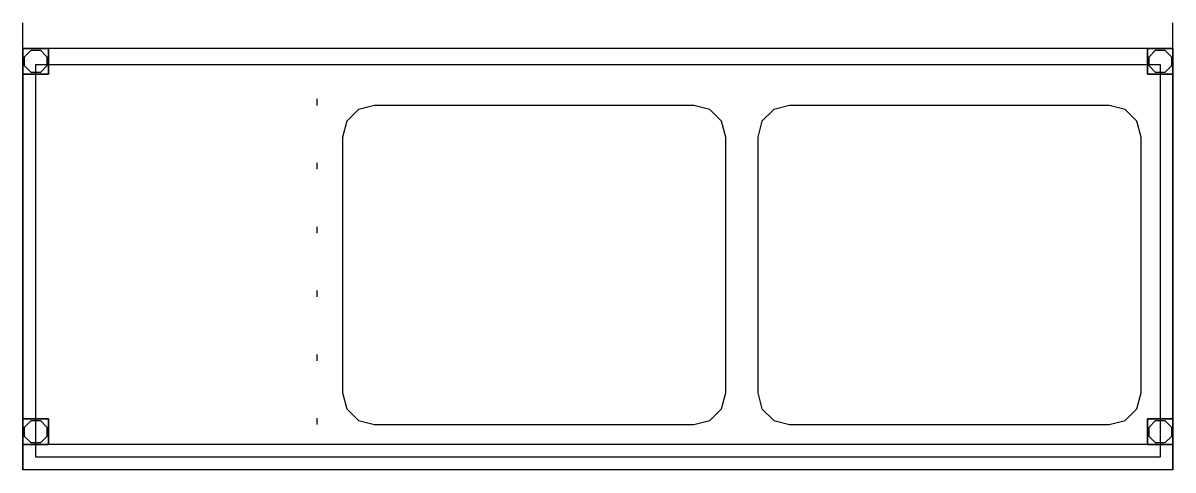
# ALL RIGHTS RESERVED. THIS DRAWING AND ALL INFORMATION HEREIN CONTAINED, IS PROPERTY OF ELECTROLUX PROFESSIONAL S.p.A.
# Model space of a CAD drawing. Header units: millimetres. Extents: x 9159 to 17971, y 10368 to 13314.
# Drawn here: x 9159.1 to 9339.1, y 11812 to 11882 of the extents above; entities that cross this region are included whole.
import ezdxf

# ---------------------------------------------------------------- set-up
doc = ezdxf.new("R2010")
doc.units = ezdxf.units.MM
doc.header["$LTSCALE"] = 5
doc.layers.add('200-EquipSteel-3d', color=9, linetype='Continuous')

msp = doc.modelspace()

# ---------------------------------------------------------------- linework, layer by layer
at = {"layer": '200-EquipSteel-3d'}
for p, q in [((9335.05, 11878, 57), (9163.05, 11878, 57)), ((9159.05, 11820, 57), (9159.05, 11874, 57)), ((9339.05, 11874, 57), (9339.05, 11820, 57)), ((9335.05, 11816, 57), (9163.05, 11816, 57)), ((9339.05, 11812, 85), (9159.05, 11812, 85))]:
    msp.add_line(p, q, dxfattribs=at)
at = {"layer": '200-EquipSteel-3d', "extrusion": (-1, 0, 0)}
for points, elevation in [([(-11877.5, 90), (-11878.56, 90.44), (-11879, 91.5), (-11879, 100), (-11882, 100), (-11882, 85)], -9339.05), ([(-11870.1, 88), (-11869.95, 88.35), (-11869.6, 88.5), (-11869.24, 88.35), (-11869.1, 88)], -9205.05), ([(-11860.1, 88), (-11859.95, 88.35), (-11859.6, 88.5), (-11859.24, 88.35), (-11859.1, 88)], -9205.05), ([(-11850.1, 88), (-11849.95, 88.35), (-11849.6, 88.5), (-11849.24, 88.35), (-11849.1, 88)], -9205.05), ([(-11840.1, 88), (-11839.95, 88.35), (-11839.6, 88.5), (-11839.24, 88.35), (-11839.1, 88)], -9205.05), ([(-11830.1, 88), (-11829.95, 88.35), (-11829.6, 88.5), (-11829.24, 88.35), (-11829.1, 88)], -9205.05), ([(-11820.1, 88), (-11819.95, 88.35), (-11819.6, 88.5), (-11819.24, 88.35), (-11819.1, 88)], -9205.05)]:
    msp.add_lwpolyline(points, dxfattribs=dict(at, elevation=elevation))
at = {"layer": '200-EquipSteel-3d'}
for points in [[(9161.78, 11877.75), (9162.8, 11876.72), (9162.8, 11875.27), (9161.78, 11874.25), (9160.33, 11874.25), (9159.3, 11875.27), (9159.3, 11876.72), (9160.33, 11877.75)], [(9337.78, 11877.75), (9338.8, 11876.72), (9338.8, 11875.27), (9337.78, 11874.25), (9336.33, 11874.25), (9335.3, 11875.27), (9335.3, 11876.72), (9336.33, 11877.75)], [(9161.78, 11819.75), (9162.8, 11818.72), (9162.8, 11817.27), (9161.78, 11816.25), (9160.33, 11816.25), (9159.3, 11817.27), (9159.3, 11818.72), (9160.33, 11819.75)], [(9337.78, 11819.75), (9338.8, 11818.72), (9338.8, 11817.27), (9337.78, 11816.25), (9336.33, 11816.25), (9335.3, 11817.27), (9335.3, 11818.72), (9336.33, 11819.75)]]:
    msp.add_lwpolyline(points, close=True, dxfattribs=at)
for points, elevation in [([(9337.05, 11875.5), (9337.05, 11814), (9161.05, 11814), (9161.05, 11875.5)], 88), ([(9264.05, 11819.1), (9266.55, 11819.77), (9268.38, 11821.6), (9269.05, 11824.1), (9269.05, 11864.1), (9268.38, 11866.6), (9266.55, 11868.43), (9264.05, 11869.1), (9214.05, 11869.1), (9211.55, 11868.43), (9209.72, 11866.6), (9209.05, 11864.1), (9209.05, 11824.1), (9209.72, 11821.6), (9211.55, 11819.77), (9214.05, 11819.1)], 60), ([(9329.05, 11819.1), (9331.55, 11819.77), (9333.38, 11821.6), (9334.05, 11824.1), (9334.05, 11864.1), (9333.38, 11866.6), (9331.55, 11868.43), (9329.05, 11869.1), (9279.05, 11869.1), (9276.55, 11868.43), (9274.72, 11866.6), (9274.05, 11864.1), (9274.05, 11824.1), (9274.72, 11821.6), (9276.55, 11819.77), (9279.05, 11819.1)], 60)]:
    msp.add_lwpolyline(points, close=True, dxfattribs=dict(at, elevation=elevation))
for points in [[(9159.05, 11877.5, 90), (9159.05, 11812, 90), (9159.05, 11812, 85), (9159.05, 11882, 85)], [(9339.05, 11877.5, 90), (9339.05, 11812, 90), (9339.05, 11812, 85), (9339.05, 11882, 85)]]:
    msp.add_polyline3d(points, dxfattribs=at)
at = {"layer": '200-EquipSteel-3d', "invisible_edges": 15}
for points in [[(9159.05, 11882, 85), (9159.05, 11812, 85), (9159.05, 11812, 90), (9159.05, 11882, 90)], [(9159.05, 11882, 90), (9159.05, 11882, 100), (9159.05, 11879, 100), (9159.05, 11879, 90)], [(9339.05, 11882, 85), (9339.05, 11812, 85), (9339.05, 11812, 90), (9339.05, 11882, 90)], [(9339.05, 11882, 90), (9339.05, 11882, 100), (9339.05, 11879, 100), (9339.05, 11879, 90)], [(9159.05, 11879, 90), (9159.05, 11879, 91.5), (9159.05, 11878.56, 90.44), (9159.05, 11877.5, 90)], [(9339.05, 11879, 90), (9339.05, 11879, 91.5), (9339.05, 11878.56, 90.44), (9339.05, 11877.5, 90)], [(9337.05, 11875.5, 90), (9339.05, 11877.5, 90), (9159.05, 11877.5, 90), (9161.05, 11875.5, 90)], [(9159.05, 11877.5, 90), (9161.05, 11875.5, 90), (9161.05, 11814, 90), (9159.05, 11812, 90)], [(9339.05, 11812, 90), (9337.05, 11814, 90), (9337.05, 11875.5, 90), (9339.05, 11877.5, 90)], [(9209.05, 11814, 88), (9161.05, 11814, 88), (9161.05, 11875.5, 88), (9209.05, 11875.5, 88)], [(9337.05, 11875.5, 88), (9334.05, 11869.1, 88), (9209.05, 11869.1, 88), (9209.05, 11875.5, 88)], [(9337.05, 11814, 88), (9334.05, 11819.1, 88), (9334.05, 11869.1, 88), (9337.05, 11875.5, 88)], [(9269.05, 11869.1, 60), (9269.05, 11819.1, 60), (9209.05, 11819.1, 60), (9209.05, 11869.1, 60)], [(9209.05, 11869.1, 88), (9209.72, 11866.6, 88), (9209.05, 11864.1, 88)], [(9209.05, 11869.1, 88), (9214.05, 11869.1, 88), (9211.55, 11868.43, 88), (9209.72, 11866.6, 88)], [(9269.05, 11869.1, 88), (9264.05, 11869.1, 88), (9266.55, 11868.43, 88), (9268.38, 11866.6, 88)], [(9269.05, 11869.1, 88), (9268.38, 11866.6, 88), (9269.05, 11864.1, 88)], [(9274.05, 11819.1, 88), (9269.05, 11819.1, 88), (9269.05, 11869.1, 88), (9274.05, 11869.1, 88)], [(9334.05, 11869.1, 60), (9334.05, 11819.1, 60), (9274.05, 11819.1, 60), (9274.05, 11869.1, 60)], [(9274.05, 11869.1, 88), (9274.72, 11866.6, 88), (9274.05, 11864.1, 88)], [(9274.05, 11869.1, 88), (9279.05, 11869.1, 88), (9276.55, 11868.43, 88), (9274.72, 11866.6, 88)], [(9334.05, 11869.1, 88), (9329.05, 11869.1, 88), (9331.55, 11868.43, 88), (9333.38, 11866.6, 88)], [(9334.05, 11869.1, 88), (9333.38, 11866.6, 88), (9334.05, 11864.1, 88)], [(9209.05, 11819.1, 88), (9209.72, 11821.6, 88), (9209.05, 11824.1, 88)], [(9269.05, 11819.1, 88), (9268.38, 11821.6, 88), (9269.05, 11824.1, 88)], [(9274.05, 11819.1, 88), (9274.72, 11821.6, 88), (9274.05, 11824.1, 88)], [(9334.05, 11819.1, 88), (9333.38, 11821.6, 88), (9334.05, 11824.1, 88)], [(9209.05, 11819.1, 88), (9214.05, 11819.1, 88), (9211.55, 11819.77, 88), (9209.72, 11821.6, 88)], [(9269.05, 11819.1, 88), (9264.05, 11819.1, 88), (9266.55, 11819.77, 88), (9268.38, 11821.6, 88)], [(9274.05, 11819.1, 88), (9279.05, 11819.1, 88), (9276.55, 11819.77, 88), (9274.72, 11821.6, 88)], [(9334.05, 11819.1, 88), (9329.05, 11819.1, 88), (9331.55, 11819.77, 88), (9333.38, 11821.6, 88)], [(9337.05, 11814, 88), (9334.05, 11819.1, 88), (9209.05, 11819.1, 88), (9209.05, 11814, 88)], [(9161.05, 11814, 90), (9159.05, 11812, 90), (9339.05, 11812, 90), (9337.05, 11814, 90)]]:
    msp.add_3dface(points, dxfattribs=at)

# ---------------------------------------------------------------- meshes
at = {"layer": '200-EquipSteel-3d'}
mesh = msp.add_polymesh((6, 3), dxfattribs=at)
for k, corner in enumerate([(9159.05, 11874, 85), (9159.05, 11874, 5), (9159.05, 11874, 5), (9163.05, 11874, 85), (9163.05, 11874, 5), (9163.05, 11874, 5), (9163.05, 11878, 85), (9163.05, 11878, 5), (9163.05, 11874, 5), (9159.05, 11878, 85), (9159.05, 11878, 5), (9159.05, 11874, 5), (9159.05, 11878, 85), (9159.05, 11878, 85), (9159.05, 11874, 85), (9163.05, 11878, 85), (9163.05, 11878, 85), (9163.05, 11874, 85)]):
    mesh.set_mesh_vertex(divmod(k, 3), corner)
mesh = msp.add_polymesh((6, 3), dxfattribs=at)
for k, corner in enumerate([(9335.05, 11874, 85), (9335.05, 11874, 5), (9335.05, 11874, 5), (9339.05, 11874, 85), (9339.05, 11874, 5), (9339.05, 11874, 5), (9339.05, 11878, 85), (9339.05, 11878, 5), (9339.05, 11874, 5), (9335.05, 11878, 85), (9335.05, 11878, 5), (9335.05, 11874, 5), (9335.05, 11878, 85), (9335.05, 11878, 85), (9335.05, 11874, 85), (9339.05, 11878, 85), (9339.05, 11878, 85), (9339.05, 11874, 85)]):
    mesh.set_mesh_vertex(divmod(k, 3), corner)
mesh = msp.add_polymesh((6, 3), dxfattribs=at)
for k, corner in enumerate([(9159.05, 11816, 85), (9159.05, 11816, 5), (9159.05, 11816, 5), (9163.05, 11816, 85), (9163.05, 11816, 5), (9163.05, 11816, 5), (9163.05, 11820, 85), (9163.05, 11820, 5), (9163.05, 11816, 5), (9159.05, 11820, 85), (9159.05, 11820, 5), (9159.05, 11816, 5), (9159.05, 11820, 85), (9159.05, 11820, 85), (9159.05, 11816, 85), (9163.05, 11820, 85), (9163.05, 11820, 85), (9163.05, 11816, 85)]):
    mesh.set_mesh_vertex(divmod(k, 3), corner)
mesh = msp.add_polymesh((6, 3), dxfattribs=at)
for k, corner in enumerate([(9335.05, 11816, 85), (9335.05, 11816, 5), (9335.05, 11816, 5), (9339.05, 11816, 85), (9339.05, 11816, 5), (9339.05, 11816, 5), (9339.05, 11820, 85), (9339.05, 11820, 5), (9339.05, 11816, 5), (9335.05, 11820, 85), (9335.05, 11820, 5), (9335.05, 11816, 5), (9335.05, 11820, 85), (9335.05, 11820, 85), (9335.05, 11816, 85), (9339.05, 11820, 85), (9339.05, 11820, 85), (9339.05, 11816, 85)]):
    mesh.set_mesh_vertex(divmod(k, 3), corner)

doc.saveas('drawing.dxf')
